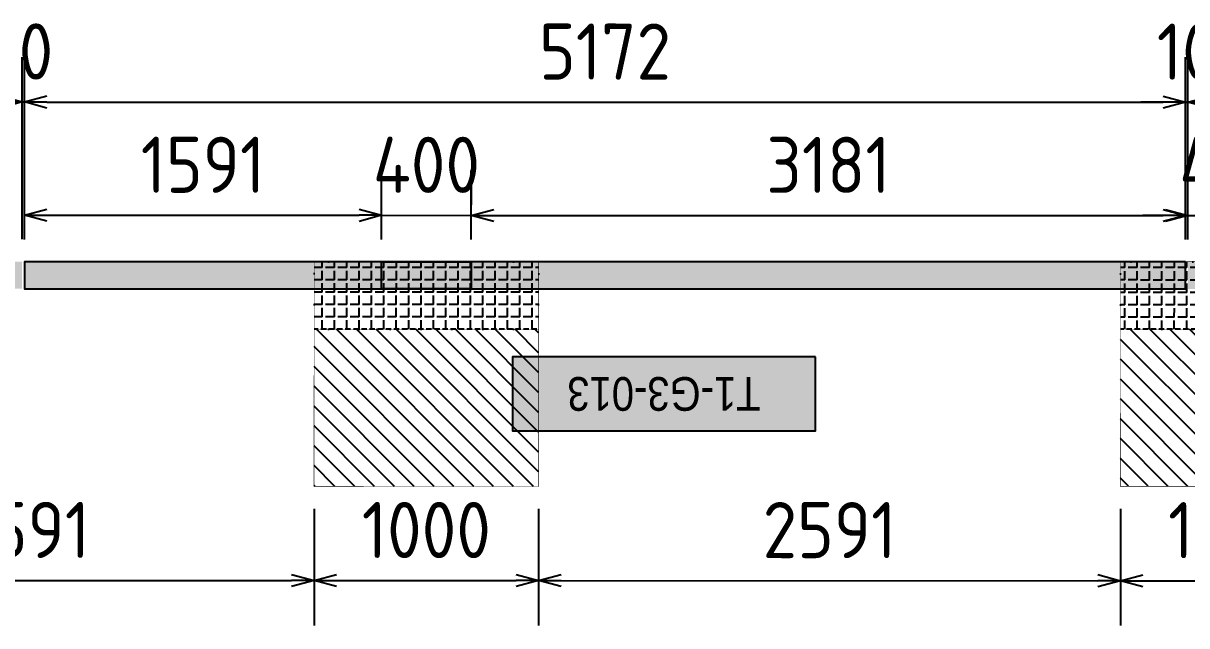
# Model space of a CAD drawing. Header units: centimetres. Extents: x -6122352 to 7132207, y -1694241 to 1947892.
# Drawn here: x 3279548 to 3284730, y 88880 to 91562 of the extents above; entities that cross this region are included whole.
import ezdxf
from ezdxf.enums import TextEntityAlignment as Align

# ---------------------------------------------------------------- set-up
doc = ezdxf.new("R2010")
doc.units = ezdxf.units.CM
doc.header["$MEASUREMENT"] = 0
doc.header["$PDMODE"] = 66
doc.header["$PDSIZE"] = 100
doc.linetypes.add('DASHED2', pattern=[0.375, 0.25, -0.125])
for name, color, linetype in [('@MI-FOOTINGS', 7, 'Continuous'), ('@MI-TYPE-01', 30, 'Continuous'), ('@MI-TYPE-02', 6, 'Continuous'), ('PANEL-TAGS', 7, 'Continuous')]:
    doc.layers.add(name, color=color, linetype=linetype)
doc.styles.add('PANELTAG_STYLE', font='arial.ttf')
doc.styles.add('Schueco-BEMSTIL', font='isocpeur.ttf', dxfattribs={"width": 0.9})
doc.dimstyles.new('MI- JWC-TXT-2.5 MM', dxfattribs={"dimscale": 1.5, "dimtxt": 2.5, "dimasz": 1, "dimexe": 2, "dimexo": 1, "dimgap": 1, "dimtad": 1, "dimdec": 0, "dimdsep": 46, "dimtxsty": 'Schueco-BEMSTIL', "dimblk": 'OPEN30', "dimcen": 0, "dimdle": 2, "dimclrd": 140, "dimclre": 8, "dimclrt": 40, "dimadec": 0, "dimazin": 2, "dimtfac": 1, "dimtdec": 0, "dimtix": 1, "dimtmove": 2, "dimatfit": 3, "dimldrblk": 'OPEN', "dimfxl": 2, "dimlwd": -1, "dimlwe": -1, "dimarcsym": 0})

# ---------------------------------------------------------------- blocks, each defined once
blk = doc.blocks.new('RCC COPING')
at = {"layer": '@MI-TYPE-01', "transparency": 33554679}
h = blk.add_hatch(color=8, dxfattribs=at)
h.dxf.hatch_style = 1
h.paths.add_polyline_path([(60, 200), (-60, 200), (-60, -200), (60, -200)])
at = {"layer": '@MI-TYPE-01', "color": 30}
blk.add_lwpolyline([(-60, 200), (60, 200), (60, -200), (-60, -200)], close=True, dxfattribs=at)
blk = doc.blocks.new('31309MM')
at = {"layer": '@MI-TYPE-01', "transparency": 33554679}
h = blk.add_hatch(color=30, dxfattribs=at)
h.dxf.hatch_style = 1
h.paths.add_polyline_path([(0, 120), (5581.9, 120), (5581.9, 0), (0, 0)])
h.paths.add_polyline_path([(5591.9, 0), (12764, 0), (12764, 120), (5591.9, 120)])
h.paths.add_polyline_path([(12774, 120), (18355.6, 120), (18355.6, -0.2), (12774, -0.2)])
h.paths.add_polyline_path([(18365.7, -0.2), (23537.4, -0.2), (23537.4, 120), (18365.7, 120)])
h.paths.add_polyline_path([(23547.4, 120), (30719.5, 120), (30719.5, 0), (23547.4, 0)])
h.paths.add_polyline_path([(30729.5, 0), (36309.3, 0), (36309.3, 120), (30729.5, 120)])
at = {"layer": '@MI-TYPE-01', "color": 30}
blk.add_lwpolyline([(18365.7, -0.2), (23537.4, -0.2), (23537.4, 120), (18365.7, 120)], close=True, dxfattribs=at)
at = {"layer": '@MI-TYPE-01', "color": 240, "true_color": 0xed1f24, "rotation": 89.95700707059105}
blk.add_blockref('RCC COPING', (21746.9, 60), dxfattribs=at)
blk = doc.blocks.new('A$Ceca04276')
at = {"layer": '@MI-TYPE-01', "color": 30, "rotation": 89.98971944707202}
blk.add_blockref('31309MM', (0.5, 9.9), dxfattribs=at)
blk = doc.blocks.new('T1-FOOTING')
at = {"transparency": 33554679}
h = blk.add_hatch(dxfattribs=at)
h.set_pattern_fill('ANGLE', color=256, scale=500)
h.set_pattern_definition([(0, (0, 0), (0, 137.5), [100, -37.5]), (90, (0, 0), (-137.5, 8e-15), [100, -37.5])])
h.paths.add_polyline_path([(-500, -300), (500, -300), (500, 0), (-500, 0)])
h.paths.add_polyline_path([(-499.75, -299.75), (499.75, -299.75), (499.75, -0.25), (-499.75, -0.25)], flags=16)
h = blk.add_hatch(dxfattribs=at)
h.set_pattern_fill('ANGLE', color=8, scale=200)
h.set_pattern_definition([(0, (0, 0), (0, 55), [40, -15]), (90, (0, 0), (-55, 3e-15), [40, -15])])
h.paths.add_polyline_path([(500, -300), (500, 0), (-500, 0), (-500, -300)])
h = blk.add_hatch(dxfattribs=at)
h.set_pattern_fill('ANSI31', color=8, scale=500)
h.paths.add_polyline_path([(500, -1000), (500, -300), (-500, -300), (-500, -1000)])
at = {"layer": '@MI-TYPE-01', "color": 240, "linetype": 'DASHED2', "true_color": 0xed1f24}
blk.add_line((-500, -300), (500, -300), dxfattribs=at)
at = {"layer": '@MI-TYPE-01', "color": 240, "true_color": 0xed1f24, "const_width": 2.5}
blk.add_lwpolyline([(-500, 0), (500, 0), (500, -1000), (-500, -1000)], close=True, dxfattribs=at)
blk = doc.blocks.new('_Open30')
at = {"color": 0, "linetype": 'ByBlock', "lineweight": -2}
for p, q in [((-1, 0.268), (0, 0)), ((0, 0), (-1, -0.268)), ((0, 0), (-1, 0))]:
    blk.add_line(p, q, dxfattribs=at)
blk = doc.blocks.new('*D1381')
at = {"layer": '@MI-TYPE-02', "color": 140, "transparency": 16777216}
for p, q in [((706.4, 29492.5), (706.3, 29592.5)), ((706.4, 29392.5), (706.4, 29382.5)), ((706.4, 29282.5), (706.4, 29182.5))]:
    blk.add_line(p, q, dxfattribs=at)
at = {"layer": '@MI-TYPE-02', "color": 8, "transparency": 16777216}
for p, q in [((94.9, 29392.4), (906.4, 29392.5)), ((95.1, 29382.4), (906.4, 29382.5))]:
    blk.add_line(p, q, dxfattribs=at)
at = {"layer": 'Defpoints', "color": 0, "transparency": 16777216}
for p in [(-5.1, 29392.3), (-4.9, 29382.3), (706.4, 29382.5)]:
    blk.add_point(p, dxfattribs=at)
at = {"layer": '@MI-TYPE-02', "color": 140, "transparency": 16777216, "xscale": 100, "yscale": 100, "zscale": 100}
for p, rotation in [((706.4, 29392.5), 270.0102658210683), ((706.4, 29382.5), 90.01026582106833)]:
    blk.add_blockref('_Open30', p, dxfattribs=dict(at, rotation=rotation))
at = {"layer": '@MI-TYPE-02', "color": 40, "transparency": 16777216, "insert": (931.4, 29387.5), "char_height": 250, "attachment_point": 5, "rotation": 270.0103, "style": 'Schueco-BEMSTIL'}
blk.add_mtext('10', dxfattribs=at)
blk = doc.blocks.new('_Open')
at = {"color": 0, "linetype": 'ByBlock', "lineweight": -2}
for p, q in [((-1, 0.2), (0, 0)), ((-1, -0.2), (0, 0)), ((0, 0), (-1, 0))]:
    blk.add_line(p, q, dxfattribs=at)
blk = doc.blocks.new('*D1382')
at = {"layer": '@MI-TYPE-02', "color": 8, "transparency": 16777216}
for p, q in [((95.1, 29382.4), (906.4, 29382.5)), ((96, 24210.7), (907.3, 24210.8))]:
    blk.add_line(p, q, dxfattribs=at)
at = {"layer": '@MI-TYPE-02', "color": 140, "transparency": 16777216}
blk.add_line((706.4, 29282.5), (707.3, 24310.8), dxfattribs=at)
at = {"layer": 'Defpoints', "color": 0, "transparency": 16777216}
for p in [(-4.9, 29382.3), (-4, 24210.7), (707.3, 24210.8)]:
    blk.add_point(p, dxfattribs=at)
at = {"layer": '@MI-TYPE-02', "color": 140, "transparency": 16777216, "xscale": 100, "yscale": 100, "zscale": 100}
for p, rotation in [((706.4, 29382.5), 90.01026582106833), ((707.3, 24210.8), 270.0102658210683)]:
    blk.add_blockref('_Open30', p, dxfattribs=dict(at, rotation=rotation))
at = {"layer": '@MI-TYPE-02', "color": 40, "transparency": 16777216, "insert": (931.9, 26796.7), "char_height": 250, "attachment_point": 5, "rotation": 270.0103, "style": 'Schueco-BEMSTIL'}
blk.add_mtext('5172', dxfattribs=at)
blk = doc.blocks.new('*D1383')
at = {"layer": '@MI-TYPE-02', "color": 140, "transparency": 16777216}
for p, q in [((707.3, 24310.8), (707.3, 24410.8)), ((707.3, 24210.8), (707.3, 24200.7)), ((707.3, 24100.7), (707.4, 24000.7))]:
    blk.add_line(p, q, dxfattribs=at)
at = {"layer": '@MI-TYPE-02', "color": 8, "transparency": 16777216}
for p, q in [((96, 24210.7), (907.3, 24210.8)), ((96, 24200.6), (907.3, 24200.7))]:
    blk.add_line(p, q, dxfattribs=at)
at = {"layer": 'Defpoints', "color": 0, "transparency": 16777216}
for p in [(-4, 24210.7), (-4, 24200.6), (707.3, 24200.7)]:
    blk.add_point(p, dxfattribs=at)
at = {"layer": '@MI-TYPE-02', "color": 140, "transparency": 16777216, "xscale": 100, "yscale": 100, "zscale": 100}
for p, rotation in [((707.3, 24210.8), 270.0102658210683), ((707.3, 24200.7), 90.01026582106833)]:
    blk.add_blockref('_Open30', p, dxfattribs=dict(at, rotation=rotation))
at = {"layer": '@MI-TYPE-02', "color": 40, "transparency": 16777216, "insert": (932.3, 24205.8), "char_height": 250, "attachment_point": 5, "rotation": 270.0103, "style": 'Schueco-BEMSTIL'}
blk.add_mtext('10', dxfattribs=at)
blk = doc.blocks.new('*D1339')
at = {"layer": '@MI-TYPE-02', "color": 8, "transparency": 16777216}
for p, q in [((382578.6, -167878.9), (382885.9, -167878.8)), ((382579.1, -169469.4), (382886.2, -169469.4))]:
    blk.add_line(p, q, dxfattribs=at)
at = {"layer": '@MI-TYPE-02', "color": 140, "transparency": 16777216}
blk.add_line((382685.9, -167978.9), (382686.2, -169369.4), dxfattribs=at)
at = {"layer": 'Defpoints', "color": 0, "transparency": 16777216}
for p in [(382478.6, -167878.9), (382479.1, -169469.5), (382686.2, -169469.4)]:
    blk.add_point(p, dxfattribs=at)
at = {"layer": '@MI-TYPE-02', "color": 140, "transparency": 16777216, "xscale": 100, "yscale": 100, "zscale": 100}
for p, rotation in [((382685.9, -167878.9), 90.01026582106833), ((382686.2, -169469.4), 270.0102658210683)]:
    blk.add_blockref('_Open30', p, dxfattribs=dict(at, rotation=rotation))
at = {"layer": '@MI-TYPE-02', "color": 40, "transparency": 16777216, "insert": (382911, -168674.1), "char_height": 250, "attachment_point": 5, "rotation": 270.0103, "style": 'Schueco-BEMSTIL'}
blk.add_mtext('1591', dxfattribs=at)
blk = doc.blocks.new('*D1340')
at = {"layer": '@MI-TYPE-02', "color": 140, "transparency": 16777216}
for p, q in [((382686.2, -169369.4), (382686.1, -169269.4)), ((382686.2, -169469.4), (382686.2, -169869.4)), ((382686.3, -169969.4), (382686.3, -170069.4))]:
    blk.add_line(p, q, dxfattribs=at)
at = {"layer": '@MI-TYPE-02', "color": 8, "transparency": 16777216}
for p, q in [((382579.1, -169469.4), (382886.2, -169469.4)), ((382579, -169869.4), (382886.2, -169869.4))]:
    blk.add_line(p, q, dxfattribs=at)
at = {"layer": 'Defpoints', "color": 0, "transparency": 16777216}
for p in [(382479.1, -169469.5), (382479, -169869.5), (382686.2, -169869.4)]:
    blk.add_point(p, dxfattribs=at)
at = {"layer": '@MI-TYPE-02', "color": 140, "transparency": 16777216, "xscale": 100, "yscale": 100, "zscale": 100}
for p, rotation in [((382686.2, -169469.4), 270.0102658210683), ((382686.2, -169869.4), 90.01026582106833)]:
    blk.add_blockref('_Open30', p, dxfattribs=dict(at, rotation=rotation))
at = {"layer": '@MI-TYPE-02', "color": 40, "transparency": 16777216, "insert": (382911.2, -169669.4), "char_height": 250, "attachment_point": 5, "rotation": 270.0103, "style": 'Schueco-BEMSTIL'}
blk.add_mtext('400', dxfattribs=at)
blk = doc.blocks.new('*D1389')
at = {"layer": '@MI-TYPE-02', "color": 8, "transparency": 16777216}
for p, q in [((95.1, 27391.8), (402.4, 27391.9)), ((96, 24210.7), (403, 24210.7))]:
    blk.add_line(p, q, dxfattribs=at)
at = {"layer": '@MI-TYPE-02', "color": 140, "transparency": 16777216}
blk.add_line((202.4, 27291.8), (203, 24310.7), dxfattribs=at)
at = {"layer": 'Defpoints', "color": 0, "transparency": 16777216}
for p in [(-4.9, 27391.8), (-4, 24210.7), (203, 24210.7)]:
    blk.add_point(p, dxfattribs=at)
at = {"layer": '@MI-TYPE-02', "color": 140, "transparency": 16777216, "xscale": 100, "yscale": 100, "zscale": 100}
for p, rotation in [((202.4, 27391.8), 90.01026582106833), ((203, 24210.7), 270.0102658210683)]:
    blk.add_blockref('_Open30', p, dxfattribs=dict(at, rotation=rotation))
at = {"layer": '@MI-TYPE-02', "color": 40, "transparency": 16777216, "insert": (427.7, 25801.3), "char_height": 250, "attachment_point": 5, "rotation": 270.0103, "style": 'Schueco-BEMSTIL'}
blk.add_mtext('3181', dxfattribs=at)
blk = doc.blocks.new('*D1341')
at = {"layer": '@MI-TYPE-02', "color": 140, "transparency": 16777216}
for p, q in [((382686.8, -172960.6), (382686.8, -172860.6)), ((382686.8, -173060.6), (382686.9, -173460.6)), ((382686.9, -173560.6), (382686.9, -173660.6))]:
    blk.add_line(p, q, dxfattribs=at)
at = {"layer": '@MI-TYPE-02', "color": 8, "transparency": 16777216}
for p, q in [((382579.8, -173060.6), (382886.8, -173060.6)), ((382579.6, -173460.6), (382886.9, -173460.6))]:
    blk.add_line(p, q, dxfattribs=at)
at = {"layer": 'Defpoints', "color": 0, "transparency": 16777216}
for p in [(382479.8, -173060.7), (382479.6, -173460.7), (382686.9, -173460.6)]:
    blk.add_point(p, dxfattribs=at)
at = {"layer": '@MI-TYPE-02', "color": 140, "transparency": 16777216, "xscale": 100, "yscale": 100, "zscale": 100}
for p, rotation in [((382686.8, -173060.6), 270.0102658210683), ((382686.9, -173460.6), 90.01026582106833)]:
    blk.add_blockref('_Open30', p, dxfattribs=dict(at, rotation=rotation))
at = {"layer": '@MI-TYPE-02', "color": 40, "transparency": 16777216, "insert": (382911.8, -173260.6), "char_height": 250, "attachment_point": 5, "rotation": 270.0103, "style": 'Schueco-BEMSTIL'}
blk.add_mtext('400', dxfattribs=at)
blk = doc.blocks.new('*D1414')
at = {"layer": '@MI-TYPE-02', "color": 8, "transparency": 16777216}
for p, q in [((-1105.3, 30682.7), (-1624.2, 30682.6)), ((-1104.8, 28091.6), (-1623.7, 28091.5))]:
    blk.add_line(p, q, dxfattribs=at)
at = {"layer": '@MI-TYPE-02', "color": 140, "transparency": 16777216}
blk.add_line((-1424.1, 30582.7), (-1423.7, 28191.5), dxfattribs=at)
at = {"layer": 'Defpoints', "color": 0, "transparency": 16777216}
for p in [(-1005.3, 30682.7), (-1423.7, 28091.5), (-1004.8, 28091.6)]:
    blk.add_point(p, dxfattribs=at)
at = {"layer": '@MI-TYPE-02', "color": 140, "transparency": 16777216, "xscale": 100, "yscale": 100, "zscale": 100}
for p, rotation in [((-1424.2, 30682.7), 90.01026582106819), ((-1423.7, 28091.5), 270.0102658210682)]:
    blk.add_blockref('_Open30', p, dxfattribs=dict(at, rotation=rotation))
at = {"layer": '@MI-TYPE-02', "color": 40, "transparency": 16777216, "insert": (-1198.9, 29387.1), "char_height": 250, "attachment_point": 5, "rotation": 270.0103, "style": 'Schueco-BEMSTIL'}
blk.add_mtext('2591', dxfattribs=at)
blk = doc.blocks.new('*D1415')
at = {"layer": '@MI-TYPE-02', "color": 8, "transparency": 16777216}
for p, q in [((-1104.8, 28091.6), (-1623.7, 28091.5)), ((-1104.6, 27091.6), (-1623.5, 27091.5))]:
    blk.add_line(p, q, dxfattribs=at)
at = {"layer": '@MI-TYPE-02', "color": 140, "transparency": 16777216}
blk.add_line((-1423.7, 27991.5), (-1423.5, 27191.5), dxfattribs=at)
at = {"layer": 'Defpoints', "color": 0, "transparency": 16777216}
for p in [(-1004.8, 28091.6), (-1423.5, 27091.5), (-1004.6, 27091.6)]:
    blk.add_point(p, dxfattribs=at)
at = {"layer": '@MI-TYPE-02', "color": 140, "transparency": 16777216, "xscale": 100, "yscale": 100, "zscale": 100}
for p, rotation in [((-1423.7, 28091.5), 90.01026582106819), ((-1423.5, 27091.5), 270.0102658210682)]:
    blk.add_blockref('_Open30', p, dxfattribs=dict(at, rotation=rotation))
at = {"layer": '@MI-TYPE-02', "color": 40, "transparency": 16777216, "insert": (-1198.6, 27591.6), "char_height": 250, "attachment_point": 5, "rotation": 270.0103, "style": 'Schueco-BEMSTIL'}
blk.add_mtext('1000', dxfattribs=at)
blk = doc.blocks.new('*D1416')
at = {"layer": '@MI-TYPE-02', "color": 8, "transparency": 16777216}
for p, q in [((-1104.6, 27091.6), (-1623.5, 27091.5)), ((-1102.9, 24500.4), (-1623, 24500.3))]:
    blk.add_line(p, q, dxfattribs=at)
at = {"layer": '@MI-TYPE-02', "color": 140, "transparency": 16777216}
blk.add_line((-1423.5, 26991.5), (-1423.1, 24600.3), dxfattribs=at)
at = {"layer": 'Defpoints', "color": 0, "transparency": 16777216}
for p in [(-1004.6, 27091.6), (-1423, 24500.3), (-1002.9, 24500.4)]:
    blk.add_point(p, dxfattribs=at)
at = {"layer": '@MI-TYPE-02', "color": 140, "transparency": 16777216, "xscale": 100, "yscale": 100, "zscale": 100}
for p, rotation in [((-1423.5, 27091.5), 90.01026582106819), ((-1423, 24500.3), 270.0102658210682)]:
    blk.add_blockref('_Open30', p, dxfattribs=dict(at, rotation=rotation))
at = {"layer": '@MI-TYPE-02', "color": 40, "transparency": 16777216, "insert": (-1198.3, 25796), "char_height": 250, "attachment_point": 5, "rotation": 270.0103, "style": 'Schueco-BEMSTIL'}
blk.add_mtext('2591', dxfattribs=at)
blk = doc.blocks.new('*D1417')
at = {"layer": '@MI-TYPE-02', "color": 8, "transparency": 16777216}
for p, q in [((-1102.9, 24500.4), (-1623, 24500.3)), ((-1102.7, 23500.4), (-1622.9, 23500.3))]:
    blk.add_line(p, q, dxfattribs=at)
at = {"layer": '@MI-TYPE-02', "color": 140, "transparency": 16777216}
blk.add_line((-1423, 24400.3), (-1422.9, 23600.3), dxfattribs=at)
at = {"layer": 'Defpoints', "color": 0, "transparency": 16777216}
for p in [(-1002.9, 24500.4), (-1422.9, 23500.3), (-1002.7, 23500.4)]:
    blk.add_point(p, dxfattribs=at)
at = {"layer": '@MI-TYPE-02', "color": 140, "transparency": 16777216, "xscale": 100, "yscale": 100, "zscale": 100}
for p, rotation in [((-1423, 24500.3), 90.01026582106819), ((-1422.9, 23500.3), 270.0102658210682)]:
    blk.add_blockref('_Open30', p, dxfattribs=dict(at, rotation=rotation))
at = {"layer": '@MI-TYPE-02', "color": 40, "transparency": 16777216, "insert": (-1198, 24000.4), "char_height": 250, "attachment_point": 5, "rotation": 270.0103, "style": 'Schueco-BEMSTIL'}
blk.add_mtext('1000', dxfattribs=at)
blk = doc.blocks.new('PANELTAG')
at = {"layer": 'PANEL-TAGS', "color": 1}
blk.add_lwpolyline([(-13.5, -3.3), (13.5, -3.3), (13.5, 3.3), (-13.5, 3.3)], close=True, dxfattribs=at)
at = {"layer": 'PANEL-TAGS', "color": 40, "true_color": 0xffd700}
blk.add_solid([(-13.5, -3.3), (13.5, -3.3), (-13.5, 3.3), (13.5, 3.3)], dxfattribs=at)
at = {"layer": 'PANEL-TAGS', "color": 5, "style": 'PANELTAG_STYLE', "width": 0.85}
blk.add_attdef('TAGNO', text='', height=3, dxfattribs=at).set_placement((0, 0), align=Align.MIDDLE)
blk = doc.blocks.new('T1-PARTITON 2')
at = {"layer": '@MI-FOOTINGS', "color": 240, "true_color": 0xed1f24, "xscale": -1, "rotation": 270.0100462352146}
for p in [(-4.7, 27591.8), (-2.8, 24000.6)]:
    blk.add_blockref('T1-FOOTING', p, dxfattribs=at)
at = {"layer": '@MI-TYPE-02', "rotation": 0.02048826124247522}
blk.add_blockref('A$Ceca04276', (-1.3, 5835), dxfattribs=at)
at = {"layer": '@MI-TYPE-02'}
for base, p1, p2, picture, middle in [((-1423.7, 28091.5), (-1005.3, 30682.7), (-1004.8, 28091.6), '*D1414', (-1198.9, 29387.1)), ((706.4, 29382.5), (-5.1, 29392.3), (-4.9, 29382.3), '*D1381', (931.4, 29387.5)), ((707.3, 24210.8), (-4.9, 29382.3), (-4, 24210.7), '*D1382', (931.9, 26796.7)), ((-1423.5, 27091.5), (-1004.8, 28091.6), (-1004.6, 27091.6), '*D1415', (-1198.6, 27591.6)), ((203, 24210.7), (-4.9, 27391.8), (-4, 24210.7), '*D1389', (427.7, 25801.3)), ((-1423, 24500.3), (-1004.6, 27091.6), (-1002.9, 24500.4), '*D1416', (-1198.3, 25796)), ((-1422.9, 23500.3), (-1002.9, 24500.4), (-1002.7, 23500.4), '*D1417', (-1198, 24000.4)), ((707.3, 24200.7), (-4, 24210.7), (-4, 24200.6), '*D1383', (932.3, 24205.8))]:
    dim = blk.add_linear_dim(base=base, p1=p1, p2=p2, angle=90.0103, dimstyle='MI- JWC-TXT-2.5 MM', dxfattribs=at)
    dim.commit()
    dim.dimension.update_dxf_attribs({"geometry": picture, "text_midpoint": middle})
for base, p1, p2, picture, middle in [((202.3, 27791.8), (-5.2, 29382.3), (-4.8, 27791.8), '*D1339', (427.2, 28587.1)), ((202.4, 27391.8), (-4.8, 27791.8), (-4.9, 27391.8), '*D1340', (427.4, 27591.9)), ((203.1, 23800.6), (-4, 24200.6), (-4.2, 23800.6), '*D1341', (428, 24000.6))]:
    dim = blk.add_linear_dim(base=base, p1=p1, p2=p2, angle=90.0103, dimstyle='MI- JWC-TXT-2.5 MM', dxfattribs=at)
    dim.commit()
    dim.dimension.update_dxf_attribs({"geometry": picture, "text_midpoint": middle, "insert": (-382483.8, 197261.2)})
blk = doc.blocks.new('A$C60e8a156')
at = {"layer": '@MI-TYPE-01', "rotation": 359.977467402098}
blk.add_blockref('T1-PARTITON 2', (928.2, 947.3), dxfattribs=at)
at = {"layer": 'PANEL-TAGS'}
ref = blk.add_blockref('PANELTAG', (346.4, 27481), dxfattribs=dict(at, xscale=50.00000000000001, yscale=50.00000000000001, zscale=50.00000000000001, rotation=90.00000000000001))
ref.add_attrib('TAGNO', 'T1-G3-013', dxfattribs={"color": 5, "height": 150, "rotation": 90, "style": 'PANELTAG_STYLE', "width": 0.85}).set_placement((346.4, 27481), align=Align.MIDDLE_CENTER)

msp = doc.modelspace()

# ---------------------------------------------------------------- block references
at = {"layer": '@MI-TYPE-01', "rotation": 90}
msp.add_blockref('A$C60e8a156', (3309882.77367, 89565.65607), dxfattribs=at)

doc.saveas('drawing.dxf')
